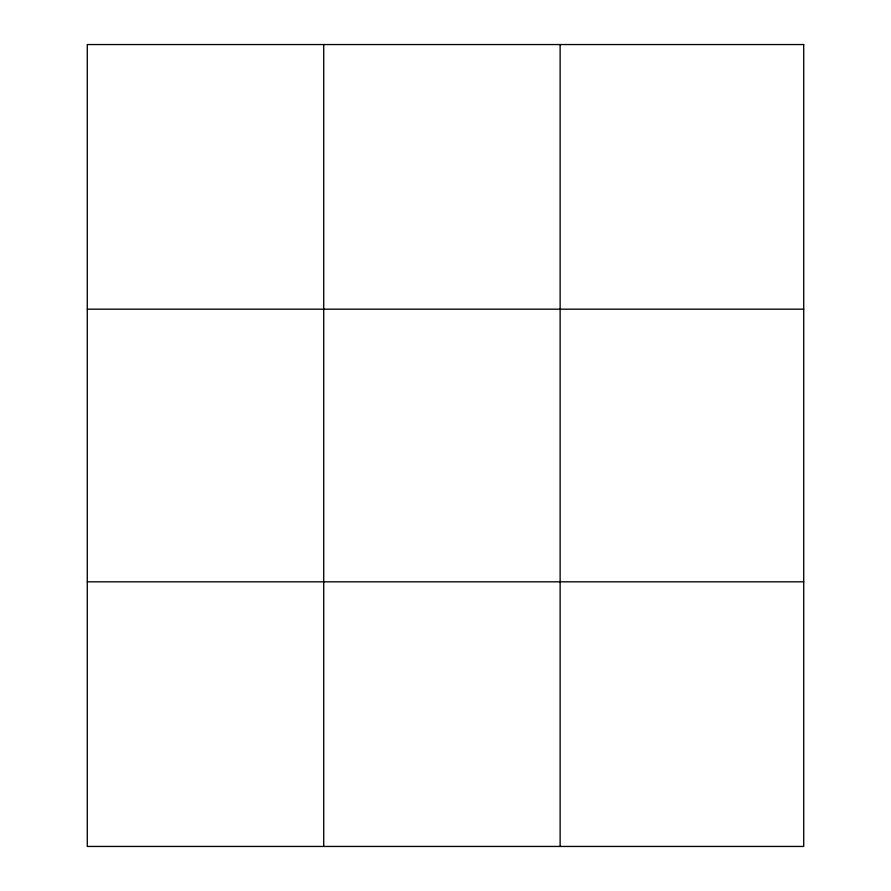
<?xml version="1.0" encoding="UTF-8"?>
<svg xmlns="http://www.w3.org/2000/svg" width="891" height="891" viewBox="0 0 891 891"><rect width="100%" height="100%" fill="white"/><g stroke="black" fill="none" stroke-linecap="round" stroke-linejoin="round"><path stroke-width="1.34" d="M323.711 44.55L323.711 846.45M560.127 44.55L560.127 846.45M87.285 309.177L803.715 309.177M87.285 581.823L803.715 581.823M803.715 44.55L803.715 846.45L87.285 846.45L87.285 44.55L803.715 44.55"/></g></svg>
